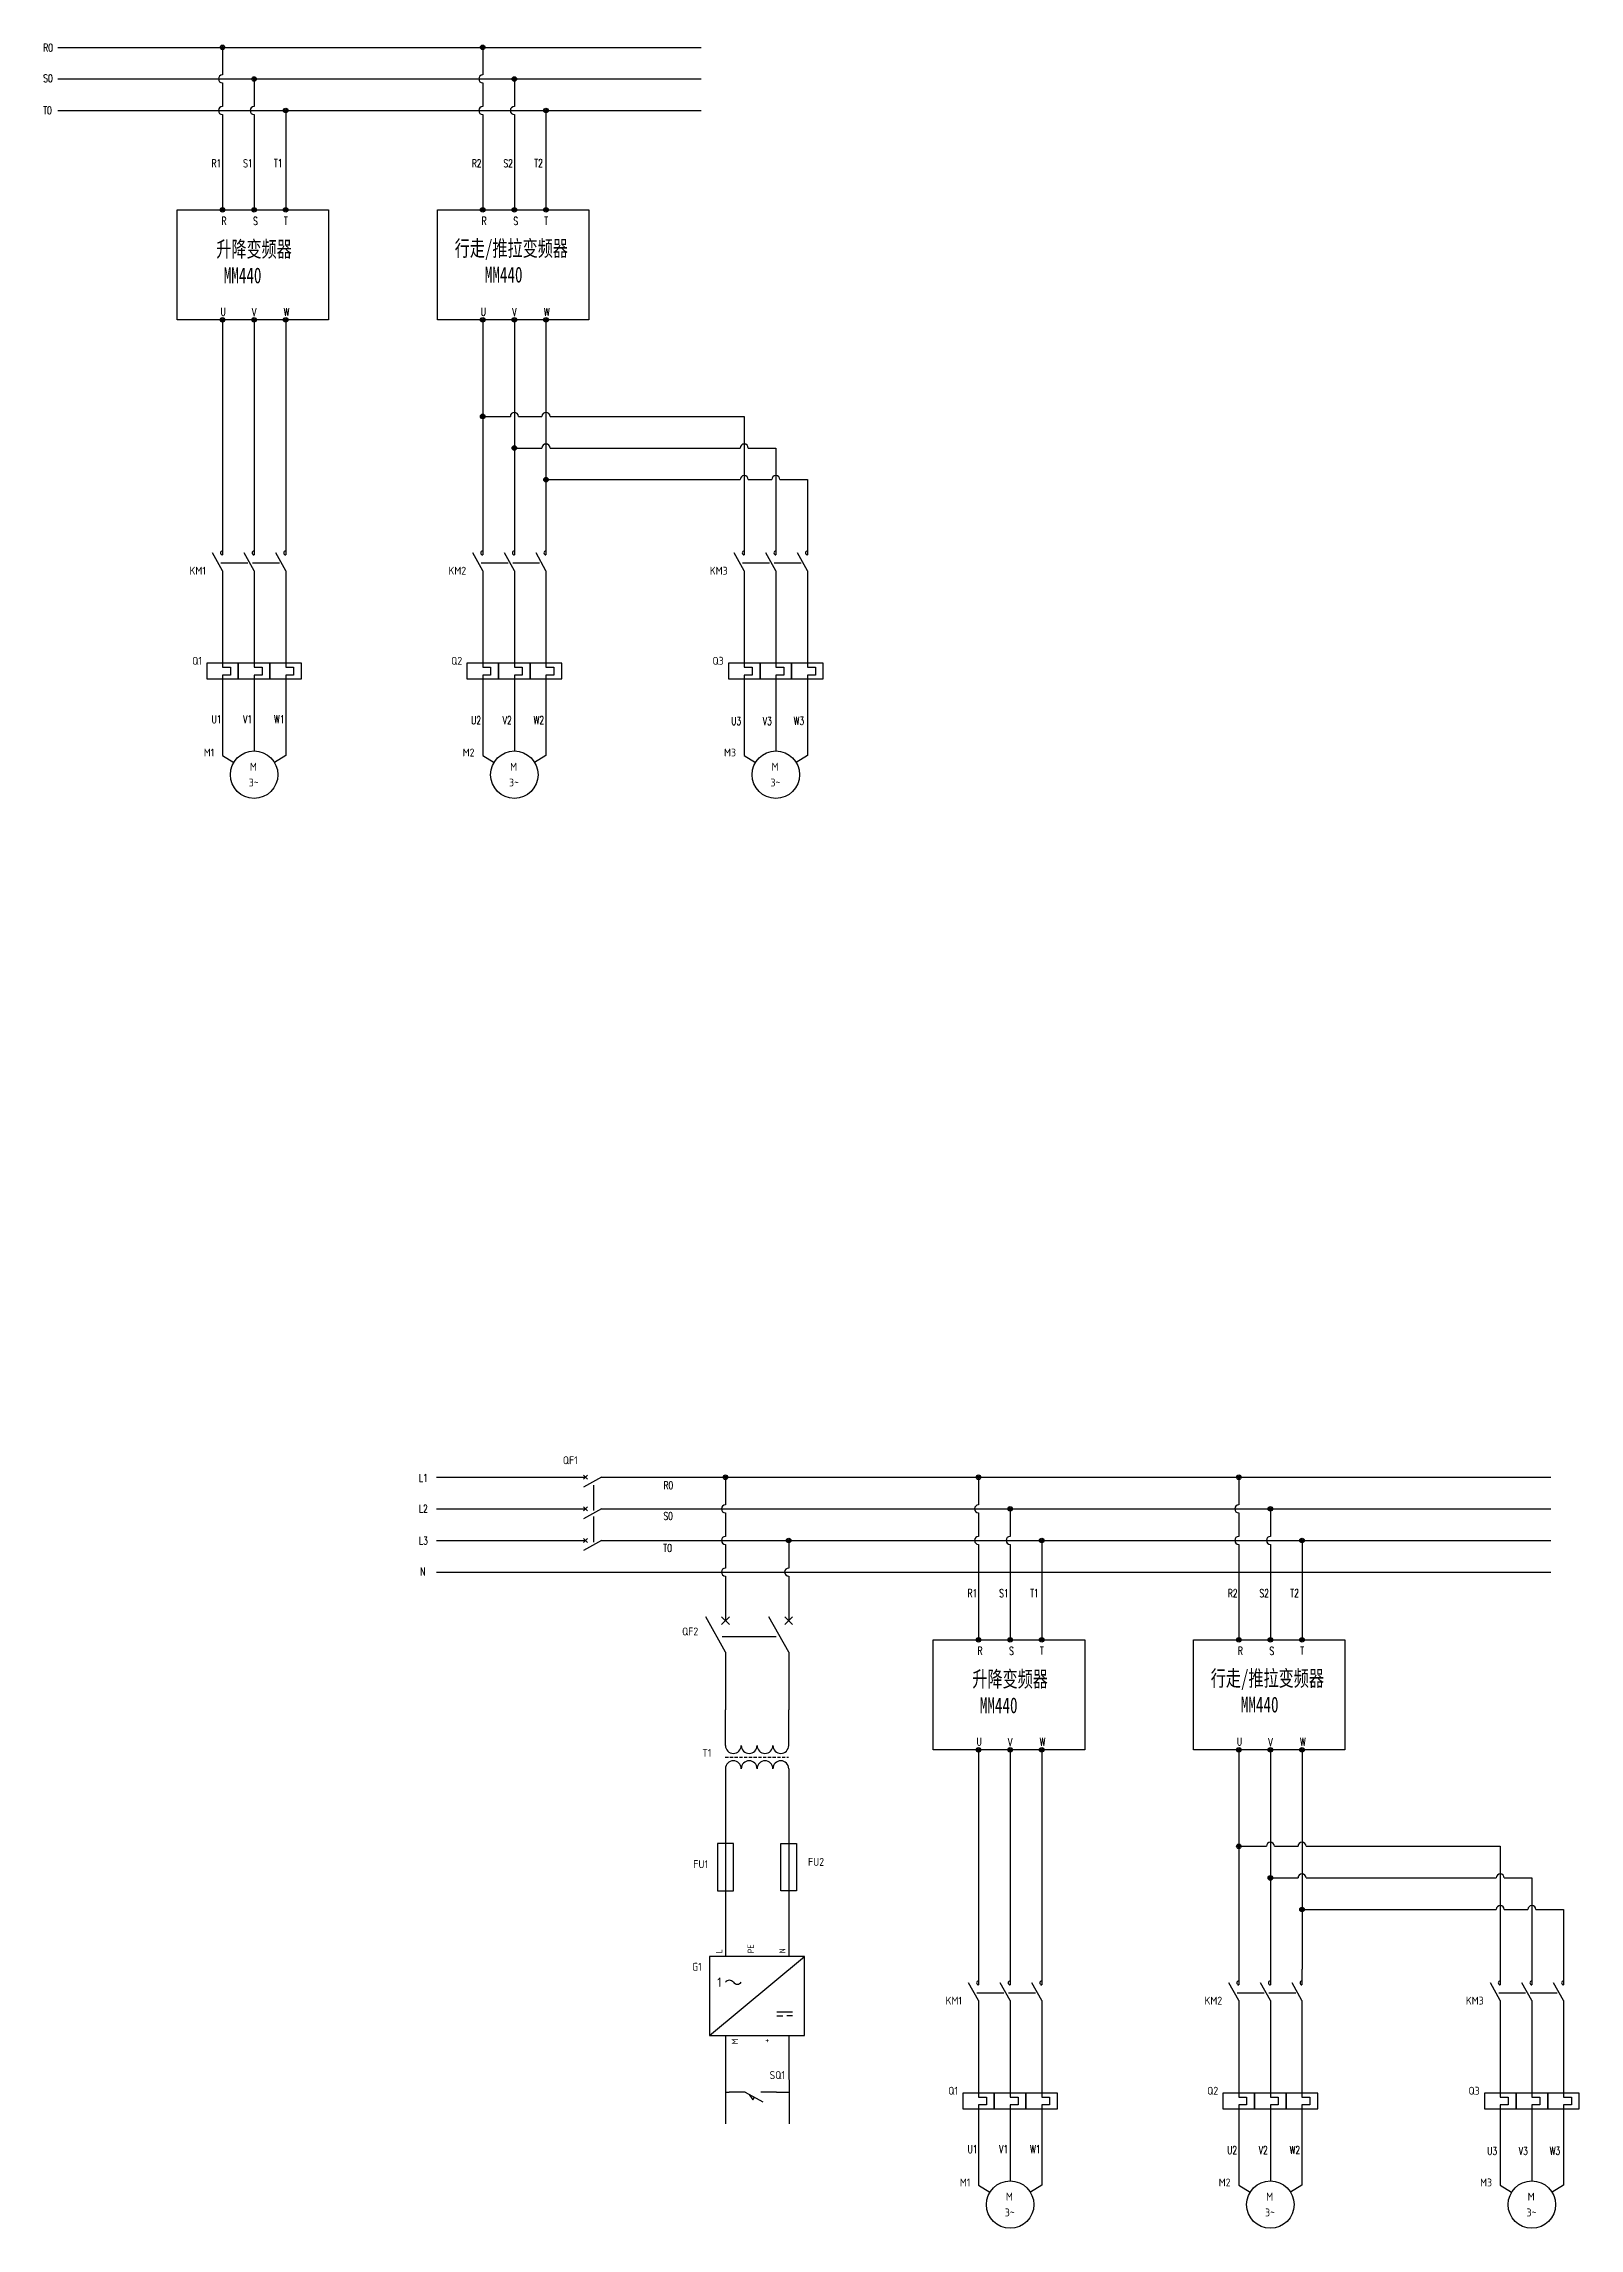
# Model space of a CAD drawing. Header units: millimetres. Extents: x -405 to 4399, y -1432 to 2273.
# Drawn here: x 3058 to 3543, y 713 to 1404 of the extents above; entities that cross this region are included whole.
import ezdxf
from ezdxf.enums import TextEntityAlignment as Align

# ---------------------------------------------------------------- set-up
doc = ezdxf.new("R2010")
doc.units = ezdxf.units.MM
doc.linetypes.add('DASHED', pattern=[0.75, 0.5, -0.25])
doc.layers.get('0').update_dxf_attribs({"lineweight": 25})
for name, color, linetype in [('LINK', 9, 'Continuous'), ('MISC', 2, 'Continuous'), ('SYMS', 7, 'Continuous'), ('TAGS', 51, 'Continuous'), ('TERMS', 4, 'Continuous'), ('XREFCHILD', 134, 'Continuous'), ('YEL_14_THHN', 2, 'Continuous')]:
    doc.layers.add(name, color=color, linetype=linetype)
doc.layers.add('剖面线、重合断面轮廓线、表示平面的对角线、范围线及分界线、断裂处边界线', color=4, linetype='Continuous', lineweight=25)
doc.layers.add('剖面线、重合断面轮廓线、表示平面的对角线、范围线及分界线、断裂处边界线 @ 1', color=4, linetype='Continuous', lineweight=25)
doc.styles.add('WD_IEC', font='ISOCP2.shx', dxfattribs={"width": 0.9, "height": 4, "bigfont": 'gbcbig.shx'})
doc.styles.add('字母', font='complex.shx', dxfattribs={"width": 0.7})
doc.styles.add('工程字', font='', dxfattribs={"width": 0.7})
doc.styles.get('工程字').set_extended_font_data('FangSong_GB2312')

# ---------------------------------------------------------------- blocks, each defined once
blk = doc.blocks.new('VMS21P')
for p, q in [((0, 7.5), (0, 2.5)), ((0, -2.5), (-3.125, 3.125)), ((0, -2.5), (0, -7.5))]:
    blk.add_line(p, q)
blk.add_arc((0, 3.125), 0.625, 90, 270)
at = {"style": 'WD_IEC'}
for tag, p in [('INST', (-5.25, 7.75)), ('TAG2', (-5.25, 0.75)), ('LOC', (-5.25, 4.25)), ('DESC1', (-5.25, -7.6)), ('XREF', (-5.25, -3.75)), ('DESC3', (-5.25, -14.6)), ('DESC2', (-5.25, -11.1))]:
    blk.add_attdef(tag, text='', height=2.5, dxfattribs=at).set_placement(p, align=Align.RIGHT)
blk.add_attdef('TERM01', text='', height=2, rotation=90, dxfattribs=at).set_placement((-1, 7.5), align=Align.RIGHT)
at = {"style": 'WD_IEC', "flags": 1}
for tag, p, height in [('X2TERM01', (0, 7.5), 0.32), ('X4LINK', (-2, 0), 0.32), ('X1LINK', (-0.5, 0), 0.32), ('CONTACT', (4, -3.5), 1), ('FAMILY', (4, -5), 1), ('X8TERM02', (0, -7.5), 0.32)]:
    blk.add_attdef(tag, p, '', height=height, dxfattribs=at)
at = {"style": 'WD_IEC'}
blk.add_attdef('TERM02', (-1, -7.5), '', height=2, rotation=90, dxfattribs=at)
blk = doc.blocks.new('WDDOT')
for radius in [0.72, 0.449, 0.223]:
    blk.add_circle((0, 0), radius)
blk = doc.blocks.new('VOL1')
for p, q in [((0, 7.5), (0, 1.25)), ((-5, 2.5), (-5, -2.5)), ((5, 2.5), (-5, 2.5)), ((0, 1.25), (2.5, 1.25)), ((2.5, 1.25), (2.5, -1.25)), ((5, -2.5), (5, 2.5)), ((-5, -2.5), (5, -2.5)), ((0, -1.25), (0, -7.5)), ((2.5, -1.25), (0, -1.25))]:
    blk.add_line(p, q)
at = {"style": 'WD_IEC'}
for tag, p in [('INST', (-6.5, 9)), ('LOC', (-6.5, 5.5)), ('RATING1', (-6.5, -2.5)), ('TAG1', (-6.5, 2)), ('XREF', (-6.5, -6.5)), ('DESC2', (-6.5, -13.85)), ('DESC1', (-6.5, -10.35)), ('DESC3', (-6.5, -17.35))]:
    blk.add_attdef(tag, text='', height=2.5, dxfattribs=at).set_placement(p, align=Align.RIGHT)
blk.add_attdef('TERM01', text='', height=2, rotation=90, dxfattribs=at).set_placement((-1, 7.5), align=Align.RIGHT)
at = {"style": 'WD_IEC', "flags": 1}
for tag, p, height in [('X2TERM01', (0, 7.5), 0.32), ('MFG', (2.75, 6.5), 1.5), ('X4LINK', (-5, 0), 0.32), ('CAT', (2.75, 4), 1.5), ('X1LINK', (5, 0), 0.32), ('ASSYCODE', (1, -4), 1), ('FAMILY', (1, -5.5), 1), ('CATDESC', (1, -7), 1), ('X8TERM02', (0, -7.5), 0.32)]:
    blk.add_attdef(tag, p, '', height=height, dxfattribs=at)
at = {"style": 'WD_IEC'}
blk.add_attdef('TERM02', (-1, -7.5), '', height=2, rotation=90, dxfattribs=at)
blk = doc.blocks.new('VOL2')
for p, q in [((0, 7.5), (0, 1.25)), ((-5, 2.5), (-5, -2.5)), ((5, 2.5), (-5, 2.5)), ((0, 1.25), (2.5, 1.25)), ((2.5, 1.25), (2.5, -1.25)), ((5, -2.5), (5, 2.5)), ((-5, -2.5), (5, -2.5)), ((0, -1.25), (0, -7.5)), ((2.5, -1.25), (0, -1.25))]:
    blk.add_line(p, q)
at = {"style": 'WD_IEC'}
for tag, p in [('INST', (-6.5, 9)), ('LOC', (-6.5, 5.5)), ('RATING1', (-6.5, -2.5)), ('TAG2', (-6.5, 2)), ('XREF', (-6.5, -6.5)), ('DESC2', (-6.5, -13.85)), ('DESC1', (-6.5, -10.35)), ('DESC3', (-6.5, -17.35))]:
    blk.add_attdef(tag, text='', height=2.5, dxfattribs=at).set_placement(p, align=Align.RIGHT)
blk.add_attdef('TERM01', text='', height=2, rotation=90, dxfattribs=at).set_placement((-1, 7.5), align=Align.RIGHT)
at = {"style": 'WD_IEC', "flags": 1}
for tag, p, height in [('X2TERM01', (0, 7.5), 0.32), ('X4LINK', (-5, 0), 0.32), ('X1LINK', (5, 0), 0.32), ('FAMILY', (1, -5.5), 1), ('X8TERM02', (0, -7.5), 0.32)]:
    blk.add_attdef(tag, p, '', height=height, dxfattribs=at)
at = {"style": 'WD_IEC'}
blk.add_attdef('TERM02', (-1, -7.5), '', height=2, rotation=90, dxfattribs=at)
blk = doc.blocks.new('VMO13')
blk.add_circle((0, 0), 7.5)
at = {"style": 'WD_IEC'}
for tag, p in [('INST', (-12.61, 12.75)), ('TAG1', (-12.61, 5.75)), ('LOC', (-12.61, 9.25)), ('DESC2', (-12.61, -2)), ('DESC1', (-12.61, 1.5)), ('RATING1', (-12.61, -9)), ('DESC3', (-12.61, -5.5)), ('RATING3', (-12.61, -16)), ('RATING2', (-12.61, -12.5)), ('RATING4', (-12.61, -19.5))]:
    blk.add_attdef(tag, text='', height=2.5, dxfattribs=at).set_placement(p, align=Align.RIGHT)
blk.add_attdef('TERM02', (-0.69, 7.75), '', height=2, rotation=90, dxfattribs=at)
at = {"style": 'WD_IEC', "flags": 1}
for tag, p, height in [('X2TERM02', (0, 7.5), 0.32), ('MFG', (12.75, 9), 1.5), ('CAT', (12.75, 6.5), 1.5), ('X4LINK', (-7.5, 0), 0.32), ('X0TERM01', (-6.4, 3.9), 0.32), ('X0TERM03', (6.4, 3.9), 0.32), ('X1LINK', (7.5, 0), 0.32), ('X8TERM04', (0, -7.5), 0.32), ('ASSYCODE', (1, -9), 1), ('FAMILY', (1, -10.5), 1), ('CATDESC', (1, -12), 1)]:
    blk.add_attdef(tag, p, '', height=height, dxfattribs=at)
at = {"style": 'WD_IEC'}
for tag, p in [('TERM01', (-7.35, 4.34)), ('TERM03', (9.35, 4.53)), ('TERM04', (-0.59, -7.92))]:
    blk.add_attdef(tag, text='', height=2, rotation=90, dxfattribs=at).set_placement(p, align=Align.RIGHT)
for tag, p in [('M', (-0.22, 1.27)), ('3~', (-0.12, -3.73))]:
    blk.add_attdef(tag, text='', height=2.5, dxfattribs=at).set_placement(p, align=Align.CENTER)
at = {"lineweight": 15, "style": 'WD_IEC'}
blk.add_attdef('XREF', text='', height=2.5, dxfattribs=at).set_placement((-12.61, -23), align=Align.RIGHT)
blk = doc.blocks.new('VXF1T3')
for p, q in [((0, 1.84), (0, 7.5)), ((10, 1.84), (10, 7.5)), ((0, -1.83), (0, -7.5)), ((10, -1.83), (10, -7.5))]:
    blk.add_line(p, q)
at = {"linetype": 'DASHED'}
blk.add_line((-0.04, 0), (9.96, 0), dxfattribs=at)
for centre, start, end in [((1.25, 1.84), 180, 0), ((3.75, 1.84), 180, 0), ((6.25, 1.84), 180, 0), ((8.75, 1.84), 180, 0), ((1.25, -1.83), 0, 180), ((3.75, -1.83), 0, 180), ((6.25, -1.83), 0, 180), ((8.75, -1.83), 0, 180)]:
    blk.add_arc(centre, 1.25, start, end)
at = {"style": 'WD_IEC'}
for tag, height, p in [('INST', 2.7, (-3.35, 12.07)), ('LOC', 2.7, (-3.35, 8.07)), ('TAG1', 2.5, (-3.35, 3.32)), ('RATING1', 2.5, (-3.35, -0.73)), ('DESC1', 2.7, (-3.35, -8.88)), ('DESC2', 2.7, (-3.35, -12.88)), ('DESC3', 2.7, (-3.35, -16.52))]:
    blk.add_attdef(tag, text='', height=height, dxfattribs=at).set_placement(p, align=Align.RIGHT)
at = {"style": 'WD_IEC', "flags": 1}
for tag, p, height in [('X2TERM01', (0, 7.5), 0.32), ('X2TERM02', (10, 7.5), 0.32), ('MFG', (10.43, 4.7), 1.5), ('CAT', (10.43, 2.2), 1.5), ('ASSYCODE', (10.38, -2.91), 1), ('FAMILY', (10.38, -4.45), 1), ('CATDESC', (10.38, -5.95), 1), ('X8TERM03', (0, -7.5), 0.32), ('X8TERM04', (10, -7.5), 0.32)]:
    blk.add_attdef(tag, p, '', height=height, dxfattribs=at)
at = {"style": 'WD_IEC'}
for tag, p in [('TERM01', (-0.41, 6.84)), ('TERM02', (9.59, 6.84))]:
    blk.add_attdef(tag, text='', height=2, rotation=90, dxfattribs=at).set_placement(p, align=Align.RIGHT)
for tag, p in [('TERM03', (-0.46, -7.06)), ('TERM04', (9.54, -7.06))]:
    blk.add_attdef(tag, p, '', height=2, rotation=90, dxfattribs=at)
at = {"lineweight": 15, "style": 'WD_IEC'}
blk.add_attdef('XREF', text='', height=2.5, dxfattribs=at).set_placement((-3.35, -5.03), align=Align.RIGHT)
blk = doc.blocks.new('VFU1')
blk.add_line((0, 7.5), (0, -7.5))
blk.add_lwpolyline([(-1.25, 3.75), (-1.25, -3.75), (1.25, -3.75), (1.25, 3.75)], close=True)
at = {"style": 'WD_IEC'}
for tag, p in [('INST', (-5.25, 7.75)), ('LOC', (-5.25, 4.25)), ('TAG1', (-5.25, 0.75)), ('RATING1', (-5.25, -3.75)), ('XREF', (-5.25, -7.75)), ('DESC1', (-5.25, -11.6)), ('DESC2', (-5.25, -15.1)), ('DESC3', (-5.25, -18.6))]:
    blk.add_attdef(tag, text='', height=2.5, dxfattribs=at).set_placement(p, align=Align.RIGHT)
blk.add_attdef('TERM01', text='', height=2, rotation=90, dxfattribs=at).set_placement((-1, 7.5), align=Align.RIGHT)
at = {"style": 'WD_IEC', "flags": 1}
for tag, p, height in [('X2TERM01', (0, 7.5), 0.32), ('MFG', (2.75, 6.5), 1.5), ('CAT', (2.75, 4), 1.5), ('X4LINK', (-1.25, 0), 0.32), ('X1LINK', (1.25, 0), 0.32), ('ASSYCODE', (2.25, -4), 1), ('FAMILY', (2.25, -5.5), 1), ('CATDESC', (2.25, -7), 1), ('X8TERM02', (0, -7.5), 0.32)]:
    blk.add_attdef(tag, p, '', height=height, dxfattribs=at)
at = {"style": 'WD_IEC'}
blk.add_attdef('TERM02', (-1, -7.5), '', height=2, rotation=90, dxfattribs=at)
blk = doc.blocks.new('VPW1_1PH')
for p, q in [((-5, -25), (25, 0)), ((16.25, -17.5), (21.25, -17.5)), ((16.25, -18.75), (18.125, -18.75)), ((21.25, -18.75), (19.375, -18.75))]:
    blk.add_line(p, q)
blk.add_lwpolyline([(-5, 0), (-5, -25), (25, -25), (25, 0)], close=True)
for centre, start, end in [((1.25, -9.0625), 36.8698976, 143.1301024), ((3.75, -7.1875), 216.8698976, 323.1301024)]:
    blk.add_arc(centre, 1.5625, start, end)
at = {"style": 'WD_IEC'}
blk.add_text('1', height=3, dxfattribs=at).set_placement((-1.25, -8.125), align=Align.MIDDLE_RIGHT)
for tag, p in [('TERM01', (-1, 1)), ('TERM02', (9, 1)), ('TERM03', (19, 1))]:
    blk.add_attdef(tag, p, '', height=2, rotation=90, dxfattribs=at)
for tag, p in [('INST', (-7.5, 2.5)), ('LOC', (-7.5, -1)), ('RATING1', (-7.5, -9)), ('TAG1', (-7.5, -4.5)), ('XREF', (-7.5, -13)), ('DESC2', (-7.5, -20.35)), ('DESC1', (-7.5, -16.85)), ('DESC3', (-7.5, -23.85))]:
    blk.add_attdef(tag, text='', height=2.5, dxfattribs=at).set_placement(p, align=Align.RIGHT)
at = {"style": 'WD_IEC', "flags": 1}
for tag, p, height in [('X2TERM01', (0, 0), 0.32), ('X2TERM02', (10, 0), 0.32), ('X2TERM03', (20, 0), 0.32), ('MFG', (27.75, -1), 1.5), ('CAT', (27.75, -3.5), 1.5), ('ASSYCODE', (26, -21.5), 1), ('X8TERM04', (5, -25), 0.32), ('X8TERM05', (15, -25), 0.32), ('FAMILY', (26, -23), 1), ('CATDESC', (26, -24.5), 1)]:
    blk.add_attdef(tag, p, '', height=height, dxfattribs=at)
at = {"style": 'WD_IEC'}
for tag, p in [('TERM04', (4, -26)), ('TERM05', (14, -26))]:
    blk.add_attdef(tag, text='', height=2, rotation=90, dxfattribs=at).set_placement(p, align=Align.RIGHT)
blk = doc.blocks.new('HCB1')
for p, q in [((-7.5, 0), (-2.5, 0)), ((-1.88, 0.62), (-3.12, -0.62)), ((-1.88, -0.62), (-3.12, 0.62)), ((2.5, 0), (-3.12, -3.12)), ((2.5, 0), (7.5, 0))]:
    blk.add_line(p, q)
at = {"style": 'WD_IEC'}
for tag, p in [('INST', (-5, 11.12)), ('LOC', (-5, 7.62)), ('TAG1', (-5, 4.12)), ('DESC1', (-5, -13.75)), ('DESC3', (-5, -20.75)), ('DESC2', (-5, -17.25))]:
    blk.add_attdef(tag, text='', height=2.5, dxfattribs=at).set_placement(p, align=Align.RIGHT)
for tag, p, height, flags in [('MFG', (4.92, 12.12), 1.5, 9), ('CAT', (4.92, 9.62), 1.5, 9), ('X4TERM01', (-7.5, 0), 0.32, 1), ('TERM01', (-7.5, 1), 2, 8), ('X1TERM02', (7.5, 0), 0.32, 1), ('X2LINK', (0, -0.55), 0.32, 1), ('X8LINK', (0, -2.46), 0.32, 1), ('ASSYCODE', (12.25, -2.75), 1, 1), ('FAMILY', (12.25, -4.25), 1, 1), ('CATDESC', (12.25, -5.75), 1, 1), ('CONTACT', (12.5, -7.5), 1, 1), ('COMMON', (13.75, -8.75), 1, 1)]:
    blk.add_attdef(tag, p, '', height=height, dxfattribs=dict(at, flags=flags))
at = {"style": 'WD_IEC', "flags": 8}
blk.add_attdef('TERM02', text='', height=2, dxfattribs=at).set_placement((7.5, 1), align=Align.RIGHT)
at = {"lineweight": 15, "style": 'WD_IEC'}
for tag, p in [('RATING1', (-5, -6.25)), ('XREF', (-5, -10))]:
    blk.add_attdef(tag, text='', height=2.5, dxfattribs=at).set_placement(p, align=Align.RIGHT)
blk = doc.blocks.new('HCB2')
for p, q in [((-7.5, 0), (-2.5, 0)), ((-1.88, 0.62), (-3.12, -0.62)), ((-1.88, -0.62), (-3.12, 0.62)), ((2.5, 0), (-3.12, -3.12)), ((2.5, 0), (7.5, 0))]:
    blk.add_line(p, q)
at = {"style": 'WD_IEC'}
for tag, p in [('INST', (-5, 11.12)), ('LOC', (-5, 7.62)), ('TAG2', (-5, 4.12)), ('DESC1', (-5, -13.75)), ('DESC3', (-5, -20.75)), ('DESC2', (-5, -17.25))]:
    blk.add_attdef(tag, text='', height=2.5, dxfattribs=at).set_placement(p, align=Align.RIGHT)
for tag, p, height, flags in [('X4TERM01', (-7.5, 0), 0.32, 1), ('TERM01', (-7.5, 1), 2, 8), ('X1TERM02', (7.5, 0), 0.32, 1), ('X2LINK', (0, -0.55), 0.32, 1), ('X8LINK', (0, -2.46), 0.32, 1), ('FAMILY', (12.25, -4.25), 1, 1), ('CONTACT', (12.5, -7.5), 1, 1)]:
    blk.add_attdef(tag, p, '', height=height, dxfattribs=dict(at, flags=flags))
at = {"style": 'WD_IEC', "flags": 8}
blk.add_attdef('TERM02', text='', height=2, dxfattribs=at).set_placement((7.5, 1), align=Align.RIGHT)
at = {"lineweight": 15, "style": 'WD_IEC', "flags": 1}
blk.add_attdef('RATING1', text='', height=2.5, dxfattribs=at).set_placement((-5, -6.25), align=Align.RIGHT)
at = {"lineweight": 15, "style": 'WD_IEC'}
blk.add_attdef('XREF', text='', height=2.5, dxfattribs=at).set_placement((-5, -10), align=Align.RIGHT)
blk = doc.blocks.new('VCB1')
for p, q in [((0, 7.5), (0, 2.5)), ((0, -2.5), (-3.12, 3.12)), ((0.62, 1.88), (-0.62, 3.12)), ((-0.62, 1.88), (0.62, 3.12)), ((0, -2.5), (0, -7.5))]:
    blk.add_line(p, q)
at = {"style": 'WD_IEC'}
for tag, p in [('INST', (-8, 5.25)), ('LOC', (-8, 1.75)), ('TAG1', (-8, -1.75)), ('RATING1', (-8, -6.35)), ('DESC1', (-8, -14.35)), ('DESC2', (-8, -17.85)), ('DESC3', (-8, -21.35))]:
    blk.add_attdef(tag, text='', height=2.5, dxfattribs=at).set_placement(p, align=Align.RIGHT)
blk.add_attdef('TERM01', text='', height=2, rotation=90, dxfattribs=at).set_placement((-1, 7.5), align=Align.RIGHT)
at = {"style": 'WD_IEC', "flags": 1}
for tag, p, height in [('X2TERM01', (0, 7.5), 0.32), ('MFG', (2.75, 6.5), 1.5), ('CAT', (2.75, 4), 1.5), ('X4LINK', (-2, 0), 0.32), ('X1LINK', (-0.5, 0), 0.32), ('X8TERM02', (0, -7.5), 0.32), ('ASSYCODE', (1, -9), 1), ('FAMILY', (1, -10.5), 1), ('CATDESC', (1, -12), 1), ('CONTACT', (1, -13.5), 1), ('COMMON', (2.25, -14.75), 1)]:
    blk.add_attdef(tag, p, '', height=height, dxfattribs=at)
at = {"style": 'WD_IEC'}
blk.add_attdef('TERM02', (-1, -7.5), '', height=2, rotation=90, dxfattribs=at)
at = {"lineweight": 15, "style": 'WD_IEC'}
blk.add_attdef('XREF', text='', height=2.5, dxfattribs=at).set_placement((-8, -10.35), align=Align.RIGHT)
blk = doc.blocks.new('VCB2')
for p, q in [((0, 7.5), (0, 2.5)), ((0, -2.5), (-3.12, 3.12)), ((0.62, 1.88), (-0.62, 3.12)), ((-0.62, 1.88), (0.62, 3.12)), ((0, -2.5), (0, -7.5))]:
    blk.add_line(p, q)
at = {"style": 'WD_IEC'}
for tag, p in [('INST', (-8, 5.25)), ('LOC', (-8, 1.75)), ('TAG2', (-8, -1.75)), ('DESC1', (-8, -14.35)), ('DESC2', (-8, -17.85)), ('DESC3', (-8, -21.35))]:
    blk.add_attdef(tag, text='', height=2.5, dxfattribs=at).set_placement(p, align=Align.RIGHT)
blk.add_attdef('TERM01', text='', height=2, rotation=90, dxfattribs=at).set_placement((-1, 7.5), align=Align.RIGHT)
at = {"style": 'WD_IEC', "flags": 1}
for tag, p, height in [('X2TERM01', (0, 7.5), 0.32), ('X4LINK', (-2, 0), 0.32), ('X1LINK', (-0.5, 0), 0.32), ('X8TERM02', (0, -7.5), 0.32), ('FAMILY', (1, -10.5), 1), ('CONTACT', (1, -13.5), 1)]:
    blk.add_attdef(tag, p, '', height=height, dxfattribs=at)
at = {"style": 'WD_IEC'}
blk.add_attdef('TERM02', (-1, -7.5), '', height=2, rotation=90, dxfattribs=at)
at = {"style": 'WD_IEC', "flags": 1}
blk.add_attdef('RATING1', text='', height=2.5, dxfattribs=at).set_placement((-8, -6.35), align=Align.RIGHT)
at = {"lineweight": 15, "style": 'WD_IEC'}
blk.add_attdef('XREF', text='', height=2.5, dxfattribs=at).set_placement((-8, -10.35), align=Align.RIGHT)
blk = doc.blocks.new('HLS11')
for p, q in [((-7.5, 0), (-2.5, 0)), ((2.5, 0), (-3.12, -3.12)), ((2.5, 0), (7.5, 0)), ((0, -2.5), (-0.47, -1.65)), ((1.18, -0.74), (0, -2.5))]:
    blk.add_line(p, q)
at = {"style": 'WD_IEC'}
for tag, p in [('INST', (-5, 11.12)), ('LOC', (-5, 7.62)), ('TAG1', (-5, 4.12)), ('DESC2', (-5, -14.13)), ('DESC1', (-5, -10.63)), ('DESC3', (-5, -17.63))]:
    blk.add_attdef(tag, text='', height=2.5, dxfattribs=at).set_placement(p, align=Align.RIGHT)
for tag, p, height, flags in [('MFG', (7.75, 6.5), 1.5, 1), ('X4TERM01', (-7.5, 0), 0.32, 1), ('TERM01', (-7.5, 1), 2, 8), ('X1TERM02', (7.5, 0), 0.32, 1), ('CAT', (7.75, 4), 1.5, 1), ('X2LINK', (0, -0.94), 0.32, 1), ('X8LINK', (0, -2.59), 0.32, 1), ('ASSYCODE', (11, -7.5), 1, 1), ('FAMILY', (11, -4.88), 1, 1), ('CONTACT', (11.25, -1.88), 1, 1), ('COMMON', (12.5, -3.13), 1, 1), ('CATDESC', (11, -10.5), 1, 1)]:
    blk.add_attdef(tag, p, '', height=height, dxfattribs=dict(at, flags=flags))
at = {"style": 'WD_IEC', "flags": 8}
blk.add_attdef('TERM02', text='', height=2, dxfattribs=at).set_placement((7.5, 1), align=Align.RIGHT)
at = {"lineweight": 15, "style": 'WD_IEC'}
for tag, p in [('XREF', (-5, -6.88)), ('WDTAGALT', (-5, -20.5))]:
    blk.add_attdef(tag, text='', height=2.5, dxfattribs=at).set_placement(p, align=Align.RIGHT)

msp = doc.modelspace()

# ---------------------------------------------------------------- linework, layer by layer
at = {"layer": 'LINK'}
for points in [[(3113.84, 1240.11), (3122.34, 1240.11)], [(3123.84, 1240.11), (3132.34, 1240.11)], [(3196.14, 1240.11), (3204.64, 1240.11)], [(3206.14, 1240.11), (3214.64, 1240.11)], [(3278.84, 1240.11), (3287.34, 1240.11)], [(3288.84, 1240.11), (3297.34, 1240.11)], [(3119.34, 1205.86), (3119.34, 1205.86)], [(3129.34, 1205.86), (3129.34, 1205.86)], [(3201.65, 1205.86), (3201.65, 1205.86)], [(3211.65, 1205.86), (3211.65, 1205.86)], [(3284.34, 1205.86), (3284.34, 1205.86)], [(3294.34, 1205.86), (3294.34, 1205.86)], [(3231.66, 948.38), (3231.66, 940.29)], [(3231.66, 938.38), (3231.66, 930.29)], [(3272.41, 900.47), (3289.41, 900.47)], [(3352.94, 787.78), (3361.44, 787.78)], [(3362.94, 787.78), (3371.44, 787.78)], [(3435.24, 787.78), (3443.74, 787.78)], [(3445.24, 787.78), (3453.74, 787.78)], [(3517.94, 787.78), (3526.44, 787.78)], [(3527.94, 787.78), (3536.44, 787.78)], [(3358.44, 753.53), (3358.44, 753.53)], [(3368.44, 753.53), (3368.44, 753.53)], [(3440.75, 753.53), (3440.75, 753.53)], [(3450.75, 753.53), (3450.75, 753.53)], [(3523.44, 753.53), (3523.44, 753.53)], [(3533.44, 753.53), (3533.44, 753.53)]]:
    msp.add_lwpolyline(points, dxfattribs=at)
at = {"layer": 'YEL_14_THHN'}
for p, q in [((3062.3, 1403.17), (3265.74, 1403.17)), ((3114.34, 1403.17), (3114.34, 1394.44)), ((3196.65, 1403.17), (3196.65, 1394.44)), ((3062.3, 1393.17), (3265.74, 1393.17)), ((3114.34, 1391.9), (3114.34, 1384.44)), ((3124.34, 1393.17), (3124.34, 1384.44)), ((3196.65, 1391.9), (3196.65, 1384.44)), ((3206.65, 1393.17), (3206.65, 1384.44)), ((3062.3, 1383.17), (3265.74, 1383.17)), ((3134.34, 1383.17), (3134.34, 1351.76)), ((3216.65, 1383.17), (3216.65, 1351.76)), ((3114.34, 1381.9), (3114.34, 1351.76)), ((3124.34, 1381.9), (3124.34, 1351.76)), ((3196.65, 1381.9), (3196.65, 1351.76)), ((3206.65, 1381.9), (3206.65, 1351.76)), ((3114.34, 1316.95), (3114.34, 1247.61)), ((3124.34, 1316.95), (3124.34, 1247.61)), ((3134.34, 1316.95), (3134.34, 1247.61)), ((3196.65, 1316.95), (3196.65, 1247.61)), ((3206.65, 1316.95), (3206.65, 1247.61)), ((3216.65, 1316.95), (3216.65, 1247.61)), ((3196.65, 1286.42), (3205.38, 1286.42)), ((3207.92, 1286.42), (3215.38, 1286.42)), ((3217.92, 1286.42), (3279.34, 1286.42)), ((3279.34, 1286.42), (3279.34, 1247.61)), ((3206.65, 1276.42), (3215.38, 1276.42)), ((3217.92, 1276.42), (3278.07, 1276.42)), ((3280.61, 1276.42), (3289.34, 1276.42)), ((3289.34, 1276.42), (3289.34, 1247.61)), ((3216.65, 1266.42), (3278.07, 1266.42)), ((3280.61, 1266.42), (3288.07, 1266.42)), ((3290.61, 1266.42), (3299.34, 1266.42)), ((3299.34, 1266.42), (3299.34, 1247.61)), ((3114.34, 1232.61), (3114.34, 1213.36)), ((3124.34, 1232.61), (3124.34, 1213.36)), ((3134.34, 1232.61), (3134.34, 1213.36)), ((3196.64, 1232.61), (3196.64, 1213.36)), ((3206.64, 1232.61), (3206.64, 1213.36)), ((3216.64, 1232.61), (3216.64, 1213.36)), ((3279.34, 1232.61), (3279.34, 1213.36)), ((3289.34, 1232.61), (3289.34, 1213.36)), ((3299.34, 1232.61), (3299.34, 1213.36)), ((3114.34, 1212.61), (3114.34, 1212.61)), ((3114.34, 1212.61), (3114.34, 1212.61)), ((3114.34, 1198.36), (3114.34, 1179.18)), ((3124.34, 1198.36), (3124.34, 1180.59)), ((3134.34, 1198.36), (3134.34, 1179.18)), ((3196.64, 1198.36), (3196.64, 1179.18)), ((3206.64, 1198.36), (3206.64, 1180.59)), ((3216.64, 1198.36), (3216.64, 1179.18)), ((3279.34, 1198.36), (3279.34, 1179.18)), ((3289.34, 1198.36), (3289.34, 1180.59)), ((3299.34, 1198.36), (3299.34, 1179.18)), ((3114.34, 1179.18), (3117.94, 1176.99)), ((3134.34, 1179.18), (3130.75, 1176.99)), ((3196.64, 1179.18), (3200.23, 1176.99)), ((3216.64, 1179.18), (3213.04, 1176.99)), ((3279.34, 1179.18), (3282.93, 1176.99)), ((3299.34, 1179.18), (3295.74, 1176.99)), ((3182.01, 950.84), (3224.17, 950.84)), ((3239.17, 950.84), (3534.39, 950.84)), ((3273.4, 950.84), (3273.4, 942.11)), ((3353.44, 950.84), (3353.44, 942.11)), ((3435.75, 950.84), (3435.75, 942.11)), ((3182.01, 940.84), (3224.17, 940.84)), ((3239.17, 940.84), (3534.39, 940.84)), ((3363.44, 940.84), (3363.44, 932.11)), ((3445.75, 940.84), (3445.75, 932.11)), ((3273.4, 939.57), (3273.4, 932.11)), ((3353.44, 939.57), (3353.44, 932.11)), ((3435.75, 939.57), (3435.75, 932.11)), ((3182.01, 930.84), (3224.17, 930.84)), ((3239.17, 930.84), (3534.39, 930.84)), ((3273.4, 929.57), (3273.4, 922.11)), ((3293.4, 930.84), (3293.4, 922.11)), ((3353.44, 929.57), (3353.44, 899.43)), ((3363.44, 929.57), (3363.44, 899.43)), ((3373.44, 930.84), (3373.44, 899.43)), ((3435.75, 929.57), (3435.75, 899.43)), ((3445.75, 929.57), (3445.75, 899.43)), ((3455.75, 930.84), (3455.75, 899.43)), ((3182.01, 920.84), (3534.39, 920.84)), ((3273.4, 919.57), (3273.4, 915.48)), ((3293.4, 919.57), (3293.4, 915.48)), ((3273.4, 885.48), (3273.4, 877.3)), ((3293.4, 885.48), (3293.4, 877.3)), ((3353.44, 864.62), (3353.44, 795.28)), ((3363.44, 864.62), (3363.44, 795.28)), ((3373.44, 864.62), (3373.44, 795.28)), ((3435.75, 864.62), (3435.75, 795.28)), ((3445.75, 864.62), (3445.75, 795.28)), ((3455.75, 864.62), (3455.75, 795.28)), ((3273.4, 847.3), (3273.4, 842.49)), ((3293.4, 847.3), (3293.4, 842.49)), ((3435.75, 834.1), (3444.48, 834.1)), ((3447.02, 834.1), (3454.48, 834.1)), ((3457.02, 834.1), (3518.44, 834.1)), ((3518.44, 834.1), (3518.44, 795.28)), ((3445.75, 824.1), (3454.48, 824.1)), ((3457.02, 824.1), (3517.17, 824.1)), ((3519.71, 824.1), (3528.44, 824.1)), ((3528.44, 824.1), (3528.44, 795.28)), ((3273.4, 812.49), (3273.4, 799.24)), ((3293.4, 812.49), (3293.4, 799.24)), ((3455.75, 814.1), (3517.17, 814.1)), ((3519.71, 814.1), (3527.17, 814.1)), ((3529.71, 814.1), (3538.44, 814.1)), ((3538.44, 814.1), (3538.44, 795.28)), ((3273.4, 774.24), (3273.4, 746.31)), ((3293.4, 774.24), (3293.54, 746.31)), ((3353.44, 780.28), (3353.44, 761.03)), ((3363.44, 780.28), (3363.44, 761.03)), ((3373.44, 780.28), (3373.44, 761.03)), ((3435.74, 780.28), (3435.74, 761.03)), ((3445.74, 780.28), (3445.74, 761.03)), ((3455.74, 780.28), (3455.74, 761.03)), ((3518.44, 780.28), (3518.44, 761.03)), ((3528.44, 780.28), (3528.44, 761.03)), ((3538.44, 780.28), (3538.44, 761.03)), ((3353.44, 760.28), (3353.44, 760.28)), ((3353.44, 760.28), (3353.44, 760.28)), ((3273.4, 756.35), (3274.59, 756.35)), ((3289.59, 756.35), (3293.4, 756.35)), ((3353.44, 746.03), (3353.44, 726.86)), ((3363.44, 746.03), (3363.44, 728.26)), ((3373.44, 746.03), (3373.44, 726.86)), ((3435.74, 746.03), (3435.74, 726.86)), ((3445.74, 746.03), (3445.74, 728.26)), ((3455.74, 746.03), (3455.74, 726.86)), ((3518.44, 746.03), (3518.44, 726.86)), ((3528.44, 746.03), (3528.44, 728.26)), ((3538.44, 746.03), (3538.44, 726.86)), ((3353.44, 726.86), (3357.04, 724.67)), ((3373.44, 726.86), (3369.85, 724.67)), ((3435.74, 726.86), (3439.34, 724.67)), ((3455.74, 726.86), (3452.14, 724.67)), ((3518.44, 726.86), (3522.03, 724.67)), ((3538.44, 726.86), (3534.84, 724.67))]:
    msp.add_line(p, q, dxfattribs=at)
for centre, start, end in [((3114.34, 1393.17), 90, 270), ((3196.65, 1393.17), 90, 270), ((3114.34, 1383.17), 90, 270), ((3124.34, 1383.17), 90, 270), ((3196.65, 1383.17), 90, 270), ((3206.65, 1383.17), 90, 270), ((3206.65, 1286.42), 0, 180), ((3216.65, 1286.42), 0, 180), ((3216.65, 1276.42), 0, 180), ((3279.34, 1276.42), 0, 180), ((3279.34, 1266.42), 0, 180), ((3289.34, 1266.42), 0, 180), ((3273.4, 940.84), 90, 270), ((3353.44, 940.84), 90, 270), ((3435.75, 940.84), 90, 270), ((3273.4, 930.84), 90, 270), ((3353.44, 930.84), 90, 270), ((3363.44, 930.84), 90, 270), ((3435.75, 930.84), 90, 270), ((3445.75, 930.84), 90, 270), ((3273.4, 920.84), 90, 270), ((3293.4, 920.84), 90, 270), ((3445.75, 834.1), 0, 180), ((3455.75, 834.1), 0, 180), ((3455.75, 824.1), 0, 180), ((3518.44, 824.1), 0, 180), ((3518.44, 814.1), 0, 180), ((3528.44, 814.1), 0, 180)]:
    msp.add_arc(centre, 1.27, start, end, dxfattribs=at)
at = {"layer": '剖面线、重合断面轮廓线、表示平面的对角线、范围线及分界线、断裂处边界线'}
for points in [[(3099.99, 1351.76), (3147.92, 1351.76), (3147.92, 1316.95), (3099.99, 1316.95)], [(3182.31, 1351.76), (3230.23, 1351.76), (3230.23, 1316.95), (3182.31, 1316.95)], [(3339.1, 899.43), (3387.02, 899.43), (3387.02, 864.62), (3339.1, 864.62)], [(3421.41, 899.43), (3469.33, 899.43), (3469.33, 864.62), (3421.41, 864.62)]]:
    msp.add_lwpolyline(points, close=True, dxfattribs=at)

# ---------------------------------------------------------------- block references
at = {"layer": 'SYMS'}
for name, p in [('WDDOT', (3114.34, 1403.17)), ('WDDOT', (3196.65, 1403.17)), ('WDDOT', (3124.34, 1393.17)), ('WDDOT', (3206.65, 1393.17)), ('WDDOT', (3134.34, 1383.17)), ('WDDOT', (3216.65, 1383.17)), ('WDDOT', (3114.34, 1351.76)), ('WDDOT', (3124.34, 1351.76)), ('WDDOT', (3134.34, 1351.76)), ('WDDOT', (3196.65, 1351.76)), ('WDDOT', (3206.65, 1351.76)), ('WDDOT', (3216.65, 1351.76)), ('WDDOT', (3114.34, 1316.95)), ('WDDOT', (3124.34, 1316.95)), ('WDDOT', (3134.34, 1316.95)), ('WDDOT', (3196.65, 1316.95)), ('WDDOT', (3206.65, 1316.95)), ('WDDOT', (3216.65, 1316.95)), ('WDDOT', (3196.65, 1286.42)), ('WDDOT', (3206.65, 1276.42)), ('WDDOT', (3216.65, 1266.42)), ('VMS21P', (3124.34, 1240.11)), ('VMS21P', (3134.34, 1240.11)), ('VMS21P', (3206.64, 1240.11)), ('VMS21P', (3216.64, 1240.11)), ('VMS21P', (3289.34, 1240.11)), ('VMS21P', (3299.34, 1240.11)), ('VOL2', (3124.34, 1205.86)), ('VOL2', (3134.34, 1205.86)), ('VOL2', (3206.64, 1205.86)), ('VOL2', (3216.64, 1205.86)), ('VOL2', (3289.34, 1205.86)), ('VOL2', (3299.34, 1205.86)), ('WDDOT', (3273.4, 950.84)), ('WDDOT', (3353.44, 950.84)), ('WDDOT', (3435.75, 950.84)), ('HCB2', (3231.67, 940.84)), ('WDDOT', (3363.44, 940.84)), ('WDDOT', (3445.75, 940.84)), ('HCB2', (3231.67, 930.84)), ('WDDOT', (3293.4, 930.84)), ('WDDOT', (3373.44, 930.84)), ('WDDOT', (3455.75, 930.84)), ('WDDOT', (3353.44, 899.43)), ('WDDOT', (3363.44, 899.43)), ('WDDOT', (3373.44, 899.43)), ('WDDOT', (3435.75, 899.43)), ('WDDOT', (3445.75, 899.43)), ('WDDOT', (3455.75, 899.43)), ('WDDOT', (3353.44, 864.62)), ('WDDOT', (3363.44, 864.62)), ('WDDOT', (3373.44, 864.62)), ('WDDOT', (3435.75, 864.62)), ('WDDOT', (3445.75, 864.62)), ('WDDOT', (3455.75, 864.62)), ('WDDOT', (3435.75, 834.1)), ('WDDOT', (3445.75, 824.1)), ('WDDOT', (3455.75, 814.1)), ('VMS21P', (3363.44, 787.78)), ('VMS21P', (3373.44, 787.78)), ('VMS21P', (3445.74, 787.78)), ('VMS21P', (3455.74, 787.78)), ('VMS21P', (3528.44, 787.78)), ('VMS21P', (3538.44, 787.78)), ('VOL2', (3363.44, 753.53)), ('VOL2', (3373.44, 753.53)), ('VOL2', (3445.74, 753.53)), ('VOL2', (3455.74, 753.53)), ('VOL2', (3528.44, 753.53)), ('VOL2', (3538.44, 753.53))]:
    msp.add_blockref(name, p, dxfattribs=at)
ref = msp.add_blockref('VMS21P', (3114.34, 1240.11), dxfattribs=at)
ref.add_attrib('XREF', 'KM1', dxfattribs={"layer": 'XREFCHILD', "height": 2.5, "style": 'WD_IEC'}).set_placement((3109.09, 1236.36), align=Align.RIGHT)
ref = msp.add_blockref('VMS21P', (3196.64, 1240.11), dxfattribs=at)
ref.add_attrib('XREF', 'KM2', dxfattribs={"layer": 'XREFCHILD', "height": 2.5, "style": 'WD_IEC'}).set_placement((3191.39, 1236.36), align=Align.RIGHT)
ref = msp.add_blockref('VMS21P', (3279.34, 1240.11), dxfattribs=at)
ref.add_attrib('XREF', 'KM3', dxfattribs={"layer": 'XREFCHILD', "height": 2.5, "style": 'WD_IEC'}).set_placement((3274.09, 1236.36), align=Align.RIGHT)
ref = msp.add_blockref('VOL1', (3114.34, 1205.86), dxfattribs=at)
ref.add_attrib('TAG1', 'Q1', dxfattribs={"layer": 'TAGS', "height": 2.5, "style": 'WD_IEC'}).set_placement((3107.84, 1207.86), align=Align.RIGHT)
ref = msp.add_blockref('VOL1', (3196.64, 1205.86), dxfattribs=at)
ref.add_attrib('TAG1', 'Q2', dxfattribs={"layer": 'TAGS', "height": 2.5, "style": 'WD_IEC'}).set_placement((3190.14, 1207.86), align=Align.RIGHT)
ref = msp.add_blockref('VOL1', (3279.34, 1205.86), dxfattribs=at)
ref.add_attrib('TAG1', 'Q3', dxfattribs={"layer": 'TAGS', "height": 2.5, "style": 'WD_IEC'}).set_placement((3272.84, 1207.86), align=Align.RIGHT)
ref = msp.add_blockref('VMO13', (3124.34, 1173.09), dxfattribs=at)
ref.add_attrib('M', 'M', dxfattribs={"layer": 'MISC', "height": 2.5, "style": 'WD_IEC'}).set_placement((3124.12, 1174.35), align=Align.CENTER)
ref.add_attrib('3~', '3~', dxfattribs={"layer": 'MISC', "height": 2.5, "style": 'WD_IEC'}).set_placement((3124.22, 1169.35), align=Align.CENTER)
ref.add_attrib('TAG1', 'M1', dxfattribs={"layer": 'TAGS', "height": 2.5, "style": 'WD_IEC'}).set_placement((3111.73, 1178.84), align=Align.RIGHT)
ref = msp.add_blockref('VMO13', (3206.64, 1173.09), dxfattribs=at)
ref.add_attrib('M', 'M', dxfattribs={"layer": 'MISC', "height": 2.5, "style": 'WD_IEC'}).set_placement((3206.41, 1174.35), align=Align.CENTER)
ref.add_attrib('3~', '3~', dxfattribs={"layer": 'MISC', "height": 2.5, "style": 'WD_IEC'}).set_placement((3206.52, 1169.35), align=Align.CENTER)
ref.add_attrib('TAG1', 'M2', dxfattribs={"layer": 'TAGS', "height": 2.5, "style": 'WD_IEC'}).set_placement((3194.03, 1178.84), align=Align.RIGHT)
ref = msp.add_blockref('VMO13', (3289.34, 1173.09), dxfattribs=at)
ref.add_attrib('M', 'M', dxfattribs={"layer": 'MISC', "height": 2.5, "style": 'WD_IEC'}).set_placement((3289.11, 1174.35), align=Align.CENTER)
ref.add_attrib('3~', '3~', dxfattribs={"layer": 'MISC', "height": 2.5, "style": 'WD_IEC'}).set_placement((3289.22, 1169.35), align=Align.CENTER)
ref.add_attrib('TAG1', 'M3', dxfattribs={"layer": 'TAGS', "height": 2.5, "style": 'WD_IEC'}).set_placement((3276.73, 1178.84), align=Align.RIGHT)
ref = msp.add_blockref('HCB1', (3231.67, 950.84), dxfattribs=at)
ref.add_attrib('TAG1', 'QF1', dxfattribs={"layer": 'TAGS', "height": 2.5, "style": 'WD_IEC'}).set_placement((3226.67, 954.97), align=Align.RIGHT)
at = {"layer": 'SYMS', "yscale": 2, "zscale": 2}
for name, p, xscale in [('VCB1', (3273.4, 900.48), 2), ('VCB2', (3293.4, 900.48), 2), ('VXF1T3', (3273.4, 862.3), 2), ('VFU1', (3273.4, 827.49), 2), ('VFU1', (3293.4, 827.49), -2)]:
    msp.add_blockref(name, p, dxfattribs=dict(at, xscale=xscale))
at = {"layer": 'SYMS'}
ref = msp.add_blockref('VPW1_1PH', (3273.4, 799.24), dxfattribs=at)
ref.add_attrib('TERM05', '+', dxfattribs={"layer": 'TERMS', "height": 2, "rotation": 90, "style": 'WD_IEC'}).set_placement((3287.4, 773.24), align=Align.RIGHT)
ref.add_attrib('TERM04', 'M', dxfattribs={"layer": 'TERMS', "height": 2, "rotation": 90, "style": 'WD_IEC'}).set_placement((3277.4, 773.24), align=Align.RIGHT)
ref.add_attrib('TERM03', 'N', (3292.4, 800.24), dxfattribs={"layer": 'TERMS', "height": 2, "rotation": 90, "style": 'WD_IEC'})
ref.add_attrib('TERM02', 'PE', (3282.4, 800.24), dxfattribs={"layer": 'TERMS', "height": 2, "rotation": 90, "style": 'WD_IEC'})
ref.add_attrib('TERM01', 'L', (3272.4, 800.24), dxfattribs={"layer": 'TERMS', "height": 2, "rotation": 90, "style": 'WD_IEC'})
ref.add_attrib('TAG1', 'G1', dxfattribs={"layer": 'TAGS', "height": 2.5, "style": 'WD_IEC'}).set_placement((3265.9, 794.74), align=Align.RIGHT)
ref = msp.add_blockref('VMS21P', (3353.44, 787.78), dxfattribs=at)
ref.add_attrib('XREF', 'KM1', dxfattribs={"layer": 'XREFCHILD', "height": 2.5, "style": 'WD_IEC'}).set_placement((3348.19, 784.03), align=Align.RIGHT)
ref = msp.add_blockref('VMS21P', (3435.74, 787.78), dxfattribs=at)
ref.add_attrib('XREF', 'KM2', dxfattribs={"layer": 'XREFCHILD', "height": 2.5, "style": 'WD_IEC'}).set_placement((3430.49, 784.03), align=Align.RIGHT)
ref = msp.add_blockref('VMS21P', (3518.44, 787.78), dxfattribs=at)
ref.add_attrib('XREF', 'KM3', dxfattribs={"layer": 'XREFCHILD', "height": 2.5, "style": 'WD_IEC'}).set_placement((3513.19, 784.03), align=Align.RIGHT)
ref = msp.add_blockref('HLS11', (3282.09, 756.35), dxfattribs=dict(at, xscale=-1))
ref.add_attrib('TAG1', 'SQ1', dxfattribs={"layer": 'TAGS', "height": 2.5, "style": 'WD_IEC'}).set_placement((3292.22, 760.48), align=Align.RIGHT)
ref = msp.add_blockref('VOL1', (3353.44, 753.53), dxfattribs=at)
ref.add_attrib('TAG1', 'Q1', dxfattribs={"layer": 'TAGS', "height": 2.5, "style": 'WD_IEC'}).set_placement((3346.94, 755.53), align=Align.RIGHT)
ref = msp.add_blockref('VOL1', (3435.74, 753.53), dxfattribs=at)
ref.add_attrib('TAG1', 'Q2', dxfattribs={"layer": 'TAGS', "height": 2.5, "style": 'WD_IEC'}).set_placement((3429.24, 755.53), align=Align.RIGHT)
ref = msp.add_blockref('VOL1', (3518.44, 753.53), dxfattribs=at)
ref.add_attrib('TAG1', 'Q3', dxfattribs={"layer": 'TAGS', "height": 2.5, "style": 'WD_IEC'}).set_placement((3511.94, 755.53), align=Align.RIGHT)
ref = msp.add_blockref('VMO13', (3363.44, 720.76), dxfattribs=at)
ref.add_attrib('M', 'M', dxfattribs={"layer": 'MISC', "height": 2.5, "style": 'WD_IEC'}).set_placement((3363.22, 722.03), align=Align.CENTER)
ref.add_attrib('3~', '3~', dxfattribs={"layer": 'MISC', "height": 2.5, "style": 'WD_IEC'}).set_placement((3363.33, 717.03), align=Align.CENTER)
ref.add_attrib('TAG1', 'M1', dxfattribs={"layer": 'TAGS', "height": 2.5, "style": 'WD_IEC'}).set_placement((3350.84, 726.51), align=Align.RIGHT)
ref = msp.add_blockref('VMO13', (3445.74, 720.76), dxfattribs=at)
ref.add_attrib('M', 'M', dxfattribs={"layer": 'MISC', "height": 2.5, "style": 'WD_IEC'}).set_placement((3445.52, 722.03), align=Align.CENTER)
ref.add_attrib('3~', '3~', dxfattribs={"layer": 'MISC', "height": 2.5, "style": 'WD_IEC'}).set_placement((3445.62, 717.03), align=Align.CENTER)
ref.add_attrib('TAG1', 'M2', dxfattribs={"layer": 'TAGS', "height": 2.5, "style": 'WD_IEC'}).set_placement((3433.13, 726.51), align=Align.RIGHT)
ref = msp.add_blockref('VMO13', (3528.44, 720.76), dxfattribs=at)
ref.add_attrib('M', 'M', dxfattribs={"layer": 'MISC', "height": 2.5, "style": 'WD_IEC'}).set_placement((3528.21, 722.03), align=Align.CENTER)
ref.add_attrib('3~', '3~', dxfattribs={"layer": 'MISC', "height": 2.5, "style": 'WD_IEC'}).set_placement((3528.32, 717.03), align=Align.CENTER)
ref.add_attrib('TAG1', 'M3', dxfattribs={"layer": 'TAGS', "height": 2.5, "style": 'WD_IEC'}).set_placement((3515.83, 726.51), align=Align.RIGHT)

# ---------------------------------------------------------------- texts
at = {"color": 61, "true_color": 0xdbf566, "style": 'WD_IEC'}
for tag, p in [('QF2', (3264.79, 900.81)), ('T1', (3268.96, 862.41)), ('FU1', (3267.91, 827.21)), ('FU2', (3304.59, 827.91))]:
    msp.add_attdef(tag, text='F', height=2.5, dxfattribs=at).set_placement(p, align=Align.RIGHT)
at = {"layer": '剖面线、重合断面轮廓线、表示平面的对角线、范围线及分界线、断裂处边界线', "char_height": 2.5, "attachment_point": 1, "style": '字母'}
for s, insert in [('R0', (3057.65, 1404.32)), ('S0', (3057.65, 1394.62)), ('T0', (3057.65, 1384.49)), ('R1', (3110.87, 1367.74)), ('S1', (3120.87, 1367.74)), ('T1', (3130.65, 1367.79)), ('R2', (3193.18, 1367.74)), ('S2', (3203.18, 1367.74)), ('T2', (3212.97, 1367.79)), ('R', (3114.01, 1349.51)), ('S', (3124.01, 1349.51)), ('T', (3133.8, 1349.55)), ('R', (3196.32, 1349.51)), ('S', (3206.32, 1349.51)), ('T', (3216.11, 1349.55)), ('U', (3113.71, 1320.77)), ('V', (3123.67, 1320.64)), ('W', (3133.71, 1320.7)), ('U', (3196.02, 1320.77)), ('V', (3205.98, 1320.64)), ('W', (3216.02, 1320.7)), ('U1', (3110.87, 1191.84)), ('V1', (3120.87, 1191.84)), ('W1', (3130.66, 1191.88)), ('U2', (3192.96, 1191.57)), ('V2', (3202.96, 1191.57)), ('W2', (3212.75, 1191.62)), ('U3', (3275.22, 1191.3)), ('V3', (3285.22, 1191.3)), ('W3', (3295.01, 1191.35)), ('L1', (3176.5, 951.85)), ('R0', (3253.79, 949.55)), ('L2', (3176.5, 942.15)), ('S0', (3253.79, 939.85)), ('L3', (3176.5, 932.02)), ('T0', (3253.79, 929.72)), ('N', (3176.86, 922.28)), ('R1', (3349.97, 915.41)), ('S1', (3359.97, 915.41)), ('T1', (3369.76, 915.46)), ('R2', (3432.28, 915.41)), ('S2', (3442.28, 915.41)), ('T2', (3452.07, 915.46)), ('R', (3353.11, 897.18)), ('S', (3363.11, 897.18)), ('T', (3372.9, 897.23)), ('R', (3435.42, 897.18)), ('S', (3445.42, 897.18)), ('T', (3455.21, 897.23)), ('U', (3352.81, 868.45)), ('V', (3362.78, 868.32)), ('W', (3372.81, 868.38)), ('U', (3435.13, 868.45)), ('V', (3445.09, 868.32)), ('W', (3455.12, 868.38)), ('U1', (3349.97, 739.51)), ('V1', (3359.97, 739.51)), ('W1', (3369.76, 739.56)), ('U2', (3432.07, 739.24)), ('V2', (3442.07, 739.24)), ('W2', (3451.86, 739.29)), ('U3', (3514.32, 738.97)), ('V3', (3524.32, 738.97)), ('W3', (3534.11, 739.02))]:
    msp.add_mtext_dynamic_manual_height_columns(s, width=9.0758, gutter_width=17.5, heights=[0], dxfattribs=dict(at, insert=insert))
at = {"layer": '剖面线、重合断面轮廓线、表示平面的对角线、范围线及分界线、断裂处边界线 @ 1', "char_height": 5, "attachment_point": 1, "style": '工程字'}
for s, insert in [('{\\fSimSun|b0|i0|c134|p2;升降变频器}\\P MM440', (3112.38, 1341.87)), ('{\\fSimSun|b0|i0|c134|p2;行走/推拉变频器}\\P    MM440', (3187.79, 1342.1)), ('{\\fSimSun|b0|i0|c134|p2;升降变频器}\\P MM440', (3351.49, 889.54)), ('{\\fSimSun|b0|i0|c134|p2;行走/推拉变频器}\\P    MM440', (3426.89, 889.77))]:
    msp.add_mtext_dynamic_manual_height_columns(s, width=71.9524, gutter_width=17.5, heights=[0], dxfattribs=dict(at, insert=insert))

doc.saveas('drawing.dxf')
